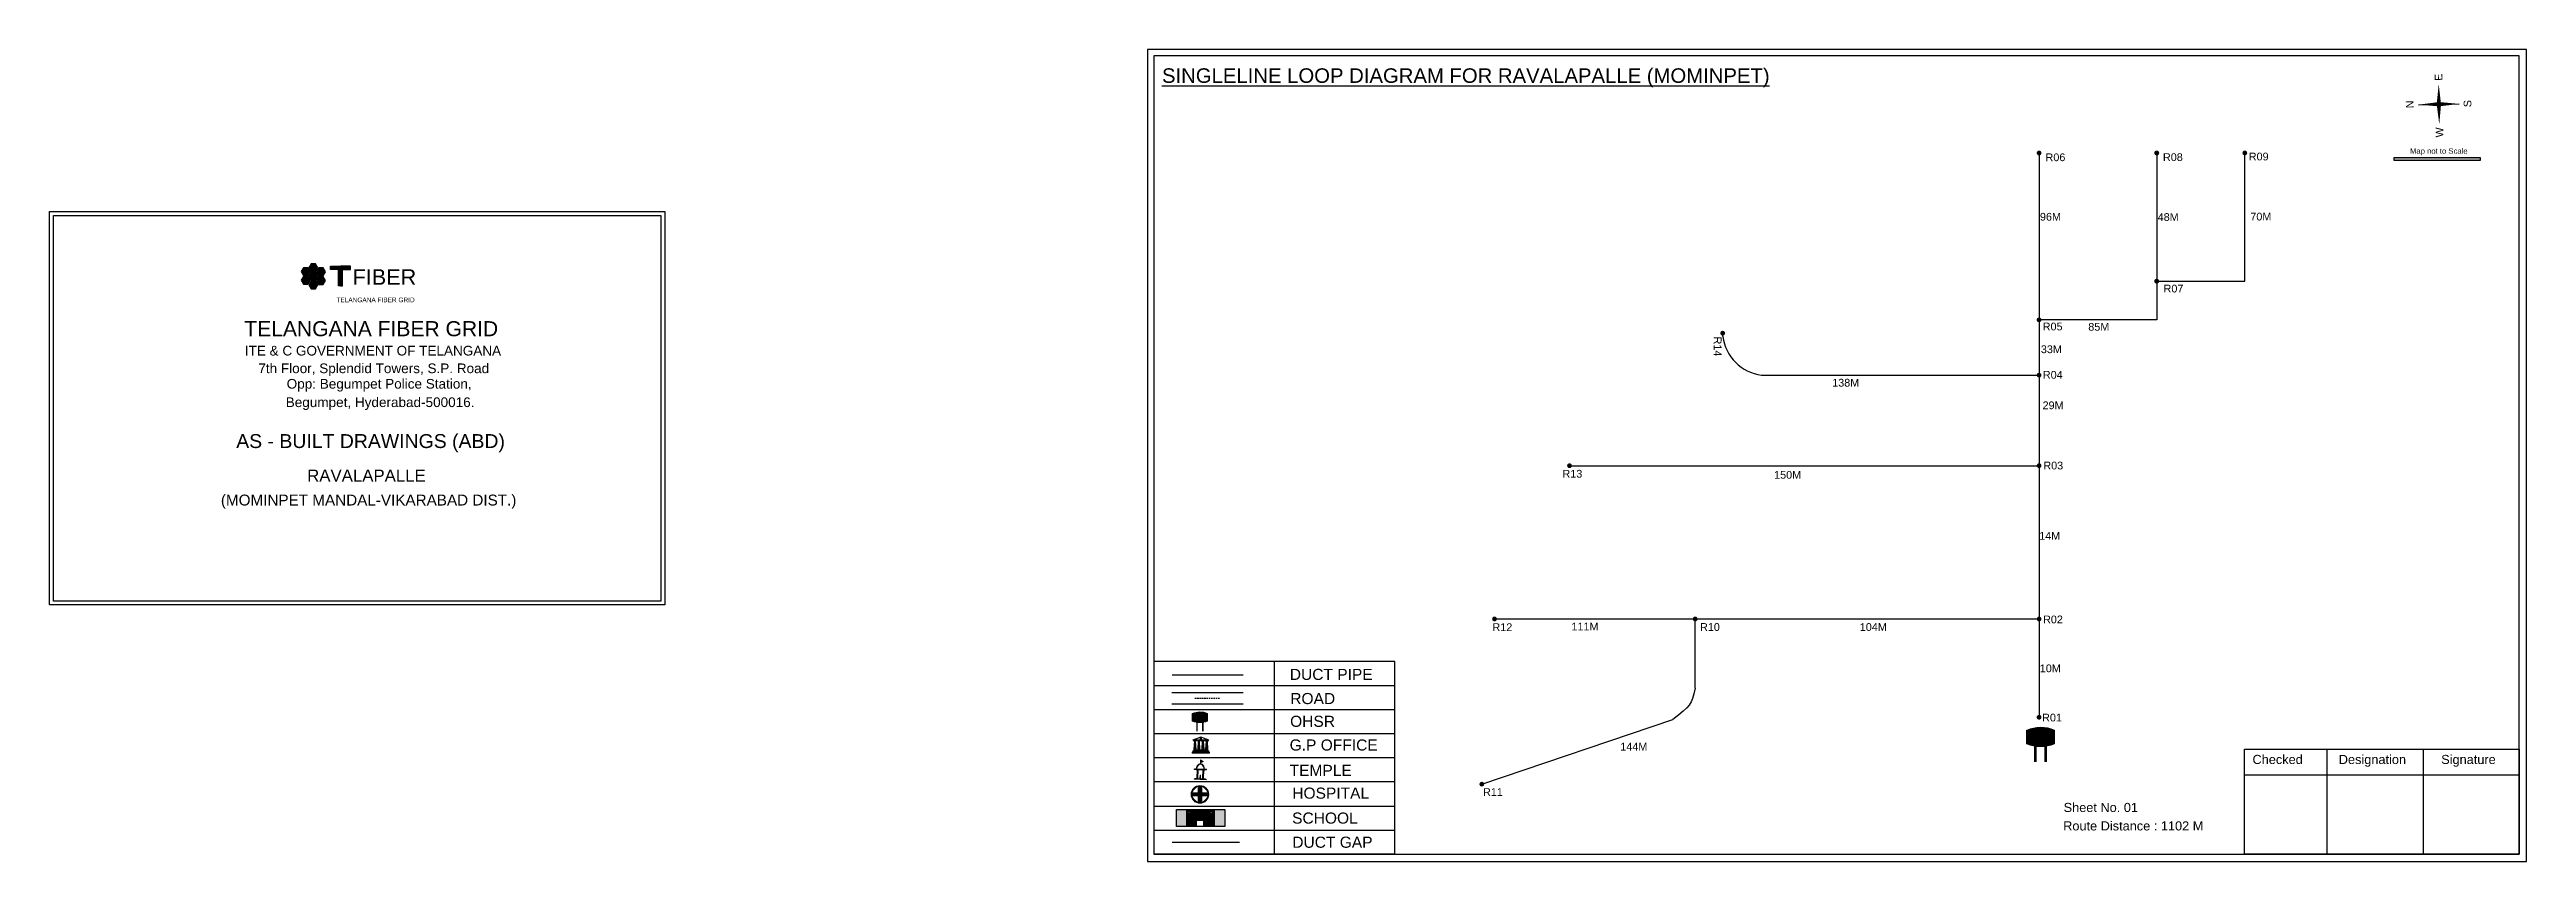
# Model space of a CAD drawing. Header units: inches. Extents: x 650 to 5493, y 229 to 773.
# Drawn here: x 650 to 2249, y 249 to 773 of the extents above; entities that cross this region are included whole.
import ezdxf
from ezdxf.enums import TextEntityAlignment as Align

# ---------------------------------------------------------------- set-up
doc = ezdxf.new("R2010")
doc.units = ezdxf.units.IN
doc.header["$MEASUREMENT"] = 0
doc.linetypes.add('DASHEDX2', pattern=[1.5, 1, -0.5])
for name, color, linetype in [('Asbuilt_title', 7, 'Continuous'), ('LANDMARK', 7, 'Continuous'), ('OHT', 7, 'Continuous'), ('pipe', 5, 'Continuous'), ('ROW', 5, 'Continuous')]:
    doc.layers.add(name, color=color, linetype=linetype)
doc.styles.add('200', font='swisse.ttf')
doc.styles.get("Standard").update_dxf_attribs({"font": 'arial.ttf'})

# ---------------------------------------------------------------- blocks, each defined once
blk = doc.blocks.new('OHT')
at = {"linetype": 'Continuous', "lineweight": 0, "true_color": 0x0ffffc}
blk.add_hatch(color=4, dxfattribs=at).paths.add_polyline_path([(0.012, 1), (0, 1, 0.101323), (-0.4, 0.916), (-0.4, 0.525, 0.194075), (0.399, 0.521), (0.399, 0.921, 0.097877)])
at = {"color": 4, "linetype": 'Continuous', "lineweight": 0, "true_color": 0x0ffffc, "flags": 128}
for points in [[(-0.4, 0.525), (-0.4, 0.916)], [(0.399, 0.521), (0.399, 0.921)]]:
    blk.add_lwpolyline(points, dxfattribs=at)
at = {"color": 4, "linetype": 'Continuous', "lineweight": 0, "true_color": 0x0ffffc, "const_width": 0.075, "flags": 128}
for points in [[(-0.15, 0), (-0.15, 0.475)], [(0.15, 0), (0.15, 0.473)]]:
    blk.add_lwpolyline(points, dxfattribs=at)
at = {"color": 4, "linetype": 'Continuous', "lineweight": 0, "true_color": 0x0ffffc}
for centre, radius, start, end in [((0.006, -0.019), 1.019, 67.31091, 113.47108), ((0.004, 1.513), 1.068, 247.76824, 291.70073)]:
    blk.add_arc(centre, radius, start, end, dxfattribs=at)
blk = doc.blocks.new('Government_Office')
at = {"linetype": 'Continuous', "lineweight": 0, "true_color": 0xff0000}
for points in [[(-0.5, 0.05), (0.5, 0.05), (0.5, 0), (-0.5, 0)], [(-0.45, 0.08), (-0.45, 0.12), (0.45, 0.12), (0.45, 0.08)], [(-0.4, 0.14), (-0.4, 0.18), (0.4, 0.18), (0.4, 0.14)]]:
    blk.add_hatch(color=1, dxfattribs=at).paths.add_polyline_path(points)
h = blk.add_hatch(color=1, dxfattribs=at)
h.paths.add_polyline_path([(0.44, 0.72), (0.45, 0.75), (0, 0.93), (-0.45, 0.75), (-0.44, 0.72)])
h.paths.add_polyline_path([(0.36, 0.75), (-0.36, 0.75), (0, 0.9)], flags=16)
h.paths.add_polyline_path([(0, 0.78, -1), (0, 0.87, -1)], flags=0)
h = blk.add_hatch(color=1, dxfattribs=at)
edge = h.paths.add_edge_path()
edge.add_line((-0.27, 0.2), (-0.3, 0.68))
edge.add_line((-0.3, 0.68), (-0.29, 0.68))
edge.add_arc((-0.28, 0.69), 0.0176, 225.304, 441.5659)
edge.add_line((-0.28, 0.7), (-0.39, 0.7))
edge.add_arc((-0.39, 0.69), 0.0176, 98.4341, 314.696)
edge.add_line((-0.38, 0.68), (-0.37, 0.68))
edge.add_line((-0.37, 0.68), (-0.4, 0.2))
edge.add_line((-0.4, 0.2), (-0.27, 0.2))
h = blk.add_hatch(color=1, dxfattribs=at)
edge = h.paths.add_edge_path()
edge.add_line((-0.05, 0.2), (-0.07, 0.68))
edge.add_line((-0.07, 0.68), (-0.07, 0.68))
edge.add_arc((-0.05, 0.69), 0.0176, 225.304, 441.5659)
edge.add_line((-0.05, 0.7), (-0.17, 0.7))
edge.add_arc((-0.17, 0.69), 0.0176, 98.4341, 314.696)
edge.add_line((-0.16, 0.68), (-0.15, 0.68))
edge.add_line((-0.15, 0.68), (-0.18, 0.2))
edge.add_line((-0.18, 0.2), (-0.05, 0.2))
h = blk.add_hatch(color=1, dxfattribs=at)
edge = h.paths.add_edge_path()
edge.add_arc((0, 0.83), 0.0467, 90, 270)
edge.add_arc((0, 0.83), 0.0467, 270, 450)
h = blk.add_hatch(color=1, dxfattribs=at)
edge = h.paths.add_edge_path()
edge.add_line((0.18, 0.2), (0.15, 0.68))
edge.add_line((0.15, 0.68), (0.16, 0.68))
edge.add_arc((0.17, 0.69), 0.0176, 225.304, 441.5659)
edge.add_line((0.17, 0.7), (0.05, 0.7))
edge.add_arc((0.05, 0.69), 0.0176, 98.4341, 314.696)
edge.add_line((0.07, 0.68), (0.07, 0.68))
edge.add_line((0.07, 0.68), (0.05, 0.2))
edge.add_line((0.05, 0.2), (0.18, 0.2))
h = blk.add_hatch(color=1, dxfattribs=at)
edge = h.paths.add_edge_path()
edge.add_line((0.4, 0.2), (0.37, 0.68))
edge.add_line((0.37, 0.68), (0.38, 0.68))
edge.add_arc((0.39, 0.69), 0.0176, 225.304, 441.5659)
edge.add_line((0.4, 0.7), (0.28, 0.7))
edge.add_arc((0.28, 0.69), 0.0176, 98.4341, 314.696)
edge.add_line((0.29, 0.68), (0.3, 0.68))
edge.add_line((0.3, 0.68), (0.27, 0.2))
edge.add_line((0.27, 0.2), (0.4, 0.2))
at = {"color": 1, "linetype": 'Continuous', "lineweight": 0, "true_color": 0xff0000, "flags": 128}
for points in [[(-0.5, 0.05), (0.5, 0.05), (0.5, 0), (-0.5, 0)], [(-0.45, 0.75), (-0.44, 0.72), (0.44, 0.72), (0.45, 0.75), (0, 0.93)], [(-0.45, 0.08), (-0.45, 0.12), (0.45, 0.12), (0.45, 0.08)], [(-0.4, 0.14), (-0.4, 0.18), (0.4, 0.18), (0.4, 0.14)], [(-0.36, 0.75), (0.36, 0.75), (0, 0.9)]]:
    blk.add_lwpolyline(points, close=True, dxfattribs=at)
for points in [[(-0.27, 0.2), (-0.3, 0.68), (-0.29, 0.68, 1.379694), (-0.28, 0.7), (-0.39, 0.7, 1.379694), (-0.38, 0.68), (-0.37, 0.68), (-0.4, 0.2)], [(-0.05, 0.2), (-0.07, 0.68), (-0.07, 0.68, 1.379694), (-0.05, 0.7), (-0.17, 0.7, 1.379694), (-0.16, 0.68), (-0.15, 0.68), (-0.18, 0.2)], [(0, 0.87, 1), (0, 0.78, 1)], [(0.18, 0.2), (0.15, 0.68), (0.16, 0.68, 1.379694), (0.17, 0.7), (0.05, 0.7, 1.379694), (0.07, 0.68), (0.07, 0.68), (0.05, 0.2)], [(0.4, 0.2), (0.37, 0.68), (0.38, 0.68, 1.379694), (0.4, 0.7), (0.28, 0.7, 1.379694), (0.29, 0.68), (0.3, 0.68), (0.27, 0.2)]]:
    blk.add_lwpolyline(points, format="xyb", close=True, dxfattribs=at)
blk = doc.blocks.new('Temple')
at = {"linetype": 'Continuous', "lineweight": 0, "true_color": 0xff0000}
h = blk.add_hatch(color=1, dxfattribs=at)
edge = h.paths.add_edge_path()
edge.add_line((0.17, 0.49), (0.22, 0.49))
edge.add_line((0.22, 0.49), (0.22, 0.5))
edge.add_line((0.22, 0.5), (0.31, 0.5))
edge.add_line((0.31, 0.5), (0.31, 0.53))
edge.add_line((0.31, 0.53), (0.26, 0.53))
edge.add_line((0.26, 0.53), (0.26, 0.54))
edge.add_line((0.26, 0.54), (0.2, 0.54))
edge.add_spline(control_points=[(0.2, 0.54), (0.2, 0.59), (0.19, 0.64), (0.14, 0.74), (0.09, 0.79), (0.03, 0.8), (0.02, 0.81), (0.01, 0.81)], knot_values=[4.712389, 4.712389, 4.712389, 4.712389, 5.278166, 5.278166, 6.117402, 6.117402, 6.223801, 6.223801, 6.223801, 6.223801], degree=3, periodic=0)
edge.add_line((0.01, 0.81), (0.01, 0.79))
edge.add_line((0.01, 0.79), (-0.01, 0.79))
edge.add_line((-0.01, 0.79), (-0.01, 0.81))
edge.add_spline(control_points=[(-0.01, 0.81), (-0.05, 0.8), (-0.1, 0.78), (-0.17, 0.7), (-0.2, 0.63), (-0.2, 0.55), (-0.2, 0.55), (-0.2, 0.54)], knot_values=[6.343965, 6.343965, 6.343965, 6.343965, 6.956638, 6.956638, 7.795874, 7.795874, 7.853982, 7.853982, 7.853982, 7.853982], degree=3, periodic=0)
edge.add_line((-0.2, 0.54), (-0.26, 0.54))
edge.add_line((-0.26, 0.54), (-0.26, 0.53))
edge.add_line((-0.26, 0.53), (-0.31, 0.53))
edge.add_line((-0.31, 0.53), (-0.31, 0.5))
edge.add_line((-0.31, 0.5), (-0.22, 0.5))
edge.add_line((-0.22, 0.5), (-0.22, 0.49))
edge.add_line((-0.22, 0.49), (-0.17, 0.49))
edge.add_line((-0.17, 0.49), (-0.17, 0.07))
edge.add_arc((-0.2, 0.07), 0.03, -90, 0, ccw=False)
edge.add_line((-0.2, 0.04), (-0.26, 0.04))
edge.add_line((-0.26, 0.04), (-0.26, 0.03))
edge.add_line((-0.26, 0.03), (-0.31, 0.03))
edge.add_line((-0.31, 0.03), (-0.31, 0))
edge.add_line((-0.31, 0), (0.31, 0))
edge.add_line((0.31, 0), (0.31, 0.03))
edge.add_line((0.31, 0.03), (0.26, 0.03))
edge.add_line((0.26, 0.03), (0.26, 0.04))
edge.add_line((0.26, 0.04), (0.2, 0.04))
edge.add_arc((0.2, 0.07), 0.03, 180, 270, ccw=False)
edge.add_line((0.17, 0.07), (0.17, 0.49))
h.paths.add_polyline_path([(0.12, 0.07, -0.414214), (0.1, 0.04), (0.05, 0.04), (0.05, 0.03), (-0.05, 0.03), (-0.05, 0.04), (-0.1, 0.04, -0.414214), (-0.12, 0.07), (-0.12, 0.5), (0.12, 0.5)], flags=16)
edge = h.paths.add_edge_path(flags=16)
edge.add_ellipse((0, 0.54), major_axis=(0, 0.242), ratio=0.722808, start_angle=270, end_angle=450, ccw=False)
edge.add_line((0.17, 0.54), (-0.17, 0.54))
h.paths.add_polyline_path([(0.01, 0.23), (0.01, 0.07), (-0.01, 0.07), (-0.01, 0.23)], flags=0)
at = {"linetype": 'Continuous', "lineweight": 0, "true_color": 0xe66000}
blk.add_hatch(color=32, dxfattribs=at).paths.add_polyline_path([(-0.01, 1), (0.15, 0.93), (0, 0.85)])
at = {"linetype": 'Continuous', "lineweight": 0, "true_color": 0xff0000}
h = blk.add_hatch(color=1, dxfattribs=at)
edge = h.paths.add_edge_path()
edge.add_line((0.01, 0.86), (0, 0.85))
edge.add_line((0, 0.85), (0, 0.93))
edge.add_line((0, 0.93), (-0.01, 0.93))
edge.add_line((-0.01, 0.93), (-0.01, 0.81))
edge.add_spline(control_points=[(-0.01, 0.81), (0, 0.81), (0, 0.81), (0.01, 0.81)], knot_values=[6.223801, 6.223801, 6.223801, 6.223801, 6.343965, 6.343965, 6.343965, 6.343965], degree=3, periodic=0)
edge.add_line((0.01, 0.81), (0.01, 0.86))
h = blk.add_hatch(color=1, dxfattribs=at)
edge = h.paths.add_edge_path()
edge.add_line((0.01, 0.79), (0.01, 0.81))
edge.add_spline(control_points=[(0.01, 0.81), (0, 0.81), (0, 0.81), (-0.01, 0.81)], knot_values=[6.223801, 6.223801, 6.223801, 6.223801, 6.343965, 6.343965, 6.343965, 6.343965], degree=3, periodic=0)
edge.add_line((-0.01, 0.81), (-0.01, 0.79))
edge.add_line((-0.01, 0.79), (0.01, 0.79))
at = {"color": 1, "linetype": 'Continuous', "lineweight": 0, "true_color": 0xff0000, "flags": 128}
blk.add_lwpolyline([(0.2, 0.54), (0.26, 0.54), (0.26, 0.53), (0.31, 0.53), (0.31, 0.5), (0.22, 0.5), (0.22, 0.49), (0.17, 0.49), (0.17, 0.07, 0.414214), (0.2, 0.04), (0.26, 0.04), (0.26, 0.03), (0.31, 0.03), (0.31, 0), (-0.31, 0), (-0.31, 0.03), (-0.26, 0.03), (-0.26, 0.04), (-0.2, 0.04, 0.414214), (-0.17, 0.07), (-0.17, 0.49), (-0.22, 0.49), (-0.22, 0.5), (-0.31, 0.5), (-0.31, 0.53), (-0.26, 0.53), (-0.26, 0.54), (-0.2, 0.54)], format="xyb", dxfattribs=at)
blk.add_lwpolyline([(-0.17, 0.54), (0.17, 0.54)], dxfattribs=at)
blk.add_lwpolyline([(0.12, 0.5), (0.12, 0.07, -0.414214), (0.1, 0.04), (0.05, 0.04), (0.05, 0.03), (-0.05, 0.03), (-0.05, 0.04), (-0.1, 0.04, -0.414214), (-0.12, 0.07), (-0.12, 0.5)], format="xyb", close=True, dxfattribs=at)
at = {"color": 32, "linetype": 'Continuous', "lineweight": 0, "true_color": 0xe66000, "flags": 128}
blk.add_lwpolyline([(-0.01, 1), (0.15, 0.93), (0, 0.85), (-0.01, 1)], dxfattribs=at)
at = {"color": 1, "linetype": 'Continuous', "lineweight": 0, "true_color": 0xff0000, "flags": 128}
for points in [[(0.01, 0.93), (-0.01, 0.93), (-0.01, 0.79), (0.01, 0.79)], [(0.01, 0.23), (-0.01, 0.23), (-0.01, 0.07), (0.01, 0.07)]]:
    blk.add_lwpolyline(points, close=True, dxfattribs=at)
at = {"color": 1, "linetype": 'Continuous', "lineweight": 0, "true_color": 0xff0000}
blk.add_ellipse((0, 0.54), major_axis=(0, 0.242), ratio=0.722808, start_param=4.712389, end_param=7.853982, dxfattribs=at)
blk.add_open_spline([(0.2, 0.54), (0.2, 0.59), (0.19, 0.64), (0.14, 0.74), (0.09, 0.79), (-0.02, 0.82), (-0.08, 0.79), (-0.17, 0.7), (-0.2, 0.63), (-0.2, 0.55), (-0.2, 0.55), (-0.2, 0.54)], degree=3, knots=[4.712389, 4.712389, 4.712389, 4.712389, 5.278166, 5.278166, 6.117402, 6.117402, 6.956638, 6.956638, 7.795874, 7.795874, 7.853982, 7.853982, 7.853982, 7.853982], dxfattribs=at)
blk = doc.blocks.new('*U8')
at = {"color": 0, "linetype": 'DASHEDX2', "transparency": 16777216}
blk.add_line((-8.2, 0), (8, 0), dxfattribs=at)
blk = doc.blocks.new('Hospital')
at = {"linetype": 'Continuous', "lineweight": 0, "true_color": 0x000000}
h = blk.add_hatch(color=18, dxfattribs=at)
h.paths.add_polyline_path([(-0.5, 0, 1), (0.5, 0, 1)])
h.paths.add_polyline_path([(0.45, 0, -1), (-0.45, 0, -1)], flags=16)
at = {"linetype": 'Continuous', "true_color": 0xff0000}
blk.add_hatch(color=1, dxfattribs=at).paths.add_polyline_path([(-0.39, 0.08), (-0.08, 0.08), (-0.08, 0.39), (0.08, 0.39), (0.08, 0.08), (0.39, 0.08), (0.39, -0.08), (0.08, -0.08), (0.08, -0.39), (-0.08, -0.39), (-0.08, -0.08), (-0.39, -0.08)])
at = {"color": 1, "linetype": 'Continuous', "true_color": 0xff0000, "flags": 128}
blk.add_lwpolyline([(-0.39, 0.08), (-0.08, 0.08), (-0.08, 0.39), (0.08, 0.39), (0.08, 0.08), (0.39, 0.08), (0.39, -0.08), (0.08, -0.08), (0.08, -0.39), (-0.08, -0.39), (-0.08, -0.08), (-0.39, -0.08)], close=True, dxfattribs=at)
at = {"color": 18, "linetype": 'Continuous', "lineweight": 0, "true_color": 0x000000}
for radius in [0.5, 0.446]:
    blk.add_circle((0, 0), radius, dxfattribs=at)

msp = doc.modelspace()

# ---------------------------------------------------------------- hatches: boundary and pattern name
at = {"ltscale": 0.5}
h = msp.add_hatch(color=5, dxfattribs=at)
h.dxf.hatch_style = 1
h.paths.add_polyline_path([(1935.5, 706.2, 1), (1932.4, 706.2, 1)])
h = msp.add_hatch(color=5, dxfattribs=at)
h.dxf.hatch_style = 1
h.paths.add_polyline_path([(2011.5, 706.2, 1), (2008.3, 706.2, 1)])
h = msp.add_hatch(color=5, dxfattribs=at)
h.dxf.hatch_style = 1
h.paths.add_polyline_path([(2068.3, 706.2, 1), (2065.2, 706.2, 1)])
at = {"true_color": 0x0093dd}
h = msp.add_hatch(color=142, dxfattribs=at)
h.dxf.hatch_style = 1
h.paths.add_polyline_path([(2163.2, 703.2), (2163.2, 701.3), (2218.7, 701.4), (2218.7, 703.3)])
h = msp.add_hatch(color=256)
h.set_gradient(color1=(102, 0, 204), color2=(102, 0, 204), tint=1)
h.paths.add_polyline_path([(821.4, 624.1), (822.9, 626.6), (821.4, 629.1), (818.6, 629.1), (817.1, 626.6), (818.6, 624.1)])
h.paths.add_polyline_path([(821.4, 629.6), (822.9, 632.1), (821.4, 634.6), (818.6, 634.6), (817.1, 632.1), (818.6, 629.6)])
h.paths.add_polyline_path([(812.2, 629.6), (813.7, 627.1), (816.5, 627.1), (818, 629.6), (816.6, 632.1), (813.7, 632.1)])
h.paths.add_polyline_path([(813.7, 621.5), (816.5, 621.5), (818, 624), (816.6, 626.4), (813.7, 626.5), (812.2, 624)])
h.paths.add_polyline_path([(817.2, 621), (818.6, 618.5), (821.5, 618.5), (822.9, 621), (821.5, 623.5), (818.6, 623.5)])
h.paths.add_polyline_path([(823.4, 621.3), (826.3, 621.3), (827.8, 623.8), (826.3, 626.2), (823.5, 626.3), (822, 623.8)])
h.paths.add_polyline_path([(826.3, 631.9), (823.5, 631.9), (822, 629.4), (823.4, 626.9), (826.3, 626.9), (827.8, 629.4)])
h = msp.add_hatch(color=256)
h.set_gradient(color1=(102, 0, 204), color2=(102, 0, 204), tint=1)
h.paths.add_polyline_path([(838.8, 630.9), (844.1, 630.9), (844.1, 633), (837.5, 633), (831, 633), (831, 630.9), (836.2, 630.9), (836.2, 620.4), (837.5, 620.4), (838.8, 620.4)])
at = {"ltscale": 0.5}
h = msp.add_hatch(color=5, dxfattribs=at)
h.dxf.hatch_style = 1
h.paths.add_polyline_path([(2011.5, 623.4, 1), (2008.3, 623.4, 1)])
h = msp.add_hatch(color=5, dxfattribs=at)
h.dxf.hatch_style = 1
h.paths.add_polyline_path([(1935.5, 598.4, 1), (1932.4, 598.4, 1)])
h = msp.add_hatch(color=5, dxfattribs=at)
h.dxf.hatch_style = 1
h.paths.add_polyline_path([(1731.3, 589.8, 1), (1728.2, 589.8, 1)])
h = msp.add_hatch(color=5, dxfattribs=at)
h.dxf.hatch_style = 1
h.paths.add_polyline_path([(1935.5, 562.7, 1), (1932.4, 562.7, 1)])
h = msp.add_hatch(color=5, dxfattribs=at)
h.dxf.hatch_style = 1
h.paths.add_polyline_path([(1632.4, 504.2, 1), (1629.3, 504.2, 1)])
h = msp.add_hatch(color=5, dxfattribs=at)
h.dxf.hatch_style = 1
h.paths.add_polyline_path([(1935.5, 504.2, 1), (1932.4, 504.2, 1)])
h = msp.add_hatch(color=5, dxfattribs=at)
h.dxf.hatch_style = 1
h.paths.add_polyline_path([(1584, 405.2, 1), (1580.9, 405.2, 1)])
h = msp.add_hatch(color=5, dxfattribs=at)
h.dxf.hatch_style = 1
h.paths.add_polyline_path([(1713.5, 405.2, 1), (1710.4, 405.2, 1)])
h = msp.add_hatch(color=5, dxfattribs=at)
h.dxf.hatch_style = 1
h.paths.add_polyline_path([(1935.5, 405.2, 1), (1932.4, 405.2, 1)])
h = msp.add_hatch(color=5, dxfattribs=at)
h.dxf.hatch_style = 1
h.paths.add_polyline_path([(1935.5, 341.7, 1), (1932.4, 341.7, 1)])
h = msp.add_hatch(color=5, dxfattribs=at)
h.dxf.hatch_style = 1
h.paths.add_polyline_path([(1575.8, 298.5, 1), (1572.7, 298.5, 1)])
at = {"true_color": 0xc8c92d}
h = msp.add_hatch(color=52, dxfattribs=at)
h.dxf.hatch_style = 1
h.paths.add_polyline_path([(1383.4, 282.2), (1377.2, 282.2), (1377.2, 271.1), (1383.4, 271.1)])
h.paths.add_polyline_path([(1408.2, 282.2), (1402.1, 282.2), (1402.1, 271.1), (1408.2, 271.1)])
at = {"true_color": 0x293189}
h = msp.add_hatch(color=177, dxfattribs=at)
h.dxf.hatch_style = 1
h.paths.add_polyline_path([(1402.1, 282.2), (1383.4, 282.2), (1383.4, 271.1), (1390.4, 271.1), (1390.4, 274.8), (1394.2, 274.8), (1394.2, 271.1), (1402.1, 271.1)])
h.paths.add_polyline_path([(1386, 279.7), (1384.7, 279.7), (1384.7, 281), (1386, 281)], flags=16)
h.paths.add_polyline_path([(1398.9, 279.7), (1398.9, 281), (1400.3, 281), (1400.3, 279.7)], flags=16)

# ---------------------------------------------------------------- linework, layer by layer
for p, q in [((2178.9, 737.4), (2205.2, 737.9)), ((831, 630.9), (831, 633)), ((831, 633), (837.5, 633)), ((836.2, 630.9), (831, 630.9)), ((836.2, 620.4), (836.2, 630.9)), ((844.1, 633), (837.5, 633)), ((838.8, 620.4), (838.8, 630.9)), ((838.8, 630.9), (844.1, 630.9)), ((844.1, 630.9), (844.1, 633)), ((837.5, 620.4), (836.2, 620.4)), ((838.8, 620.4), (837.5, 620.4)), ((837.5, 620.4), (838.8, 620.4)), ((1362.5, 377.7), (1362.5, 253.2)), ((1440.3, 377.7), (1440.3, 253.2)), ((1518.1, 362.1), (1362.5, 362.1)), ((1374.2, 357.8), (1420.1, 357.8)), ((1518.1, 346.5), (1362.5, 346.5)), ((1374.2, 350.3), (1420.3, 350.3)), ((1518.1, 331), (1362.5, 331)), ((1518.1, 315.4), (1362.5, 315.4)), ((1518.1, 299.9), (1362.5, 299.9)), ((1362.5, 284.3), (1518.1, 284.3)), ((1362.5, 268.8), (1518.1, 268.8)), ((1518.1, 253.2), (1362.5, 253.2))]:
    msp.add_line(p, q)
at = {"color": 1}
msp.add_line((2178.9, 737.4), (2192.1, 737.6), dxfattribs=at)
at = {"color": 242, "true_color": 0xcd2027}
for p, q in [((2119.6, 321.1), (2119.6, 253.2)), ((2181.8, 321.1), (2181.8, 253.2)), ((2066.6, 304.6), (2243.8, 304.6))]:
    msp.add_line(p, q, dxfattribs=at)
for points in [[(1358.4, 773), (1358.4, 248.5), (2248.5, 248.5), (2248.5, 773)], [(1362.5, 769), (1362.5, 253.2), (2243.8, 253.2), (2243.8, 769)], [(813.7, 627.1), (816.5, 627.1), (818, 629.6), (816.6, 632.1), (813.7, 632.1), (812.2, 629.6)], [(813.7, 621.5), (816.5, 621.5), (818, 624), (816.6, 626.4), (813.7, 626.5), (812.2, 624)], [(818.6, 629.6), (821.4, 629.6), (822.9, 632.1), (821.4, 634.6), (818.6, 634.6), (817.1, 632.1)], [(818.6, 624.1), (821.4, 624.1), (822.9, 626.6), (821.4, 629.1), (818.6, 629.1), (817.1, 626.6)], [(823.4, 626.9), (826.3, 626.9), (827.8, 629.4), (826.3, 631.9), (823.5, 631.9), (822, 629.4)], [(823.4, 621.3), (826.3, 621.3), (827.8, 623.8), (826.3, 626.2), (823.5, 626.3), (822, 623.8)], [(818.6, 618.5), (821.5, 618.5), (822.9, 621), (821.5, 623.5), (818.6, 623.5), (817.2, 621)], [(1408.3, 282.2), (1408.3, 271.1), (1377.2, 271.1), (1377.2, 282.2)], [(1386, 281), (1386, 279.7), (1384.7, 279.7), (1384.7, 281)], [(1398.9, 279.7), (1398.9, 281), (1400.3, 281), (1400.3, 279.7)]]:
    msp.add_lwpolyline(points, close=True)
at = {"color": 142, "true_color": 0x0093dd}
msp.add_lwpolyline([(2218.7, 701.4), (2163.2, 701.3), (2163.2, 703.2), (2218.7, 703.3), (2218.7, 701.4)], dxfattribs=at)
for points in [[(1518.1, 253.2), (1518.1, 377.7), (1362.5, 377.7)], [(1389, 271.1), (1389, 275.2), (1395.6, 275.2), (1395.6, 271.1)]]:
    msp.add_lwpolyline(points)
at = {"color": 5}
msp.add_lwpolyline([(1711.9, 360.5), (1711, 356.8), (1710.2, 353.9), (1709.3, 351.6), (1708.1, 349.6), (1706.5, 347.7), (1704.3, 345.7), (1701.4, 343.3), (1697.5, 340.3)], dxfattribs=at)
at = {"color": 242, "true_color": 0xcd2027}
msp.add_lwpolyline([(2243.8, 253.2), (2066.6, 253.2), (2066.6, 321.1), (2243.8, 321.1)], close=True, dxfattribs=at)
at = {"color": 1}
msp.add_solid([(2192.1, 736.3), (2192.1, 739.1), (2178.9, 737.4)], dxfattribs=at)
for points in [[(2193.4, 737.7), (2190.6, 737.6), (2191.9, 750.8)], [(2193.4, 737.7), (2190.6, 737.6), (2192.3, 724.5)], [(2192.1, 736.3), (2192.1, 739.1), (2205.2, 737.9)]]:
    msp.add_solid(points)
at = {"layer": 'Asbuilt_title'}
for points in [[(649.7, 414.3), (649.7, 668.3), (1046.8, 668.3), (1046.8, 414.3)], [(652.2, 416.7), (652.2, 665.8), (1044.3, 665.8), (1044.3, 416.7)]]:
    msp.add_lwpolyline(points, close=True, dxfattribs=at)
at = {"layer": 'OHT', "color": 5}
msp.add_line((1374.3, 369.2), (1420.2, 369.2), dxfattribs=at)
at = {"layer": 'OHT', "color": 1}
msp.add_line((1374.3, 261), (1417.9, 261), dxfattribs=at)
at = {"layer": 'pipe'}
for p, q in [((1933.9, 706.5), (1933.9, 612.4)), ((2009.9, 706), (2009.9, 637.4)), ((2066.7, 623.4), (2066.7, 706)), ((2009.9, 637.4), (2009.9, 598.4)), ((1933.9, 612.4), (1933.9, 341.7)), ((2009.9, 623.4), (2066.7, 623.4)), ((2009.9, 598.4), (1933.9, 598.4)), ((1729.7, 590), (1729.7, 587.7)), ((1754.7, 562.7), (1933.9, 562.7)), ((1630.8, 504.2), (1933.9, 504.2)), ((1581.8, 405.2), (1697.9, 405.2)), ((1697.9, 405.2), (1933.9, 405.2)), ((1711.9, 360.5), (1711.9, 405.2)), ((1574.2, 298.5), (1697.5, 340.3))]:
    msp.add_line(p, q, dxfattribs=at)
msp.add_arc((1759, 591.9), 29.6, 188.3283, 261.6717, dxfattribs=at)

# ---------------------------------------------------------------- block references
at = {"linetype": 'DASHEDX2'}
msp.add_blockref('*U8', (1397.2, 354), dxfattribs=at)
at = {"layer": 'LANDMARK'}
for name, p, xscale, yscale, zscale in [('Government_Office', (1392.9, 318.6), 11.32114773247135, 11.32114773247135, 11.32114773247135), ('Hospital', (1392.3, 291.9), 11.41772014427468, 11.41772014427468, 11.41772014427468)]:
    msp.add_blockref(name, p, dxfattribs=dict(at, xscale=xscale, yscale=yscale, zscale=zscale))
at = {"layer": 'LANDMARK', "xscale": 12.62452535729322, "yscale": 12.62452535729322, "zscale": 12.62452535729322, "rotation": 358.3713438591284}
msp.add_blockref('Temple', (1392.4, 301.5), dxfattribs=at)
at = {"layer": 'OHT'}
for p, xscale, yscale, zscale in [((1392.3, 332.7), 12.45189723782068, 12.45189723782068, 12.45189723782068), ((1934.9, 312.8), 22.41341502807723, 22.41341502807723, 22.41341502807723)]:
    msp.add_blockref('OHT', p, dxfattribs=dict(at, xscale=xscale, yscale=yscale, zscale=zscale))

# ---------------------------------------------------------------- texts
at = {"color": 242, "true_color": 0xcd2027}
msp.add_text('%%USINGLELINE LOOP DIAGRAM FOR RAVALAPALLE (MOMINPET)', height=9.375, dxfattribs=at).set_placement((1367.8, 751.5))
for s, height, rotation, p in [('E', 4.95, 91.0063, (2194.3, 752.9)), ('N', 4.95, 91.0063, (2175.7, 735.1)), ('S', 4.95, 91.0063, (2213, 735.8)), ('W', 4.95, 91.0063, (2194.9, 716.3)), ('R14', 5, 270, (1724, 587.6))]:
    msp.add_text(s, height=height, rotation=rotation).set_placement(p)
for s, height, p in [('R06', 5, (1938.1, 700.9)), ('R08', 5, (2013.9, 701)), ('R09', 5, (2069.3, 701.4)), ('Map not to Scale', 3.542, (2173.4, 705.7)), ('96M', 5, (1934.5, 662.5)), ('48M', 5, (2010.5, 662.3)), ('70M', 5, (2070.3, 662.6)), ('R07', 5, (2014.3, 616.1)), ('R05', 5, (1936.3, 591.6)), ('85M', 5, (1965.7, 591.4)), ('33M', 5, (1935.1, 576.9)), ('138M', 5, (1800.4, 555.3)), ('R04', 5, (1936.4, 560.4)), ('29M', 5, (1936.2, 540.7)), ('R13', 5, (1626.3, 496.5)), ('150M', 5, (1762.9, 495.8)), ('R03', 5, (1936.7, 501.8)), ('14M', 5, (1934, 456.4)), ('R12', 5, (1581.1, 397.4)), ('111M', 5, (1632.1, 397.8)), ('R10', 5, (1715.1, 397.5)), ('104M', 5, (1818.2, 397.5)), ('R02', 5, (1936.5, 402.4)), ('DUCT PIPE', 7.18, (1450.3, 365.8)), ('10M', 5, (1934.4, 370.8)), ('ROAD ', 7.18, (1450.6, 350.2)), ('OHSR', 7.18, (1450.5, 335.5)), ('R01', 5, (1935.9, 339)), ('G.P OFFICE', 7.18, (1450.2, 320.2)), ('144M', 5, (1663.6, 320.2)), ('TEMPLE', 7.18, (1450.2, 303.8)), ('Checked', 5.89, (2071.7, 311.5)), ('Designation', 5.886, (2127.4, 311.5)), ('Signature', 5.89, (2193.5, 311.5)), ('HOSPITAL', 7.18, (1451.9, 289.1)), ('R11', 5, (1575, 290.9)), ('SCHOOL', 7.18, (1451.8, 273)), ('Route Distance : 1102 M', 5.886, (1949.5, 268.6)), ('Sheet No. 01', 5.886, (1949.8, 280.5)), ('DUCT GAP', 7.18, (1451.9, 257.4))]:
    msp.add_text(s, height=height).set_placement(p)
at = {"color": 18, "true_color": 0x000000}
msp.add_text('FIBER', height=10, dxfattribs=at).set_placement((845.3, 621.1))
at = {"color": 252, "true_color": 0x939598}
msp.add_text('TELANGANA FIBER GRID', height=3, dxfattribs=at).set_placement((834.9, 609.8))
at = {"layer": 'ROW', "color": 5, "style": '200'}
for s, height, p in [(' TELANGANA FIBER GRID', 9.728, (855.5, 592.7)), ('ITE & C GOVERNMENT OF TELANGANA', 6.25, (858.5, 578.5)), ('7th Floor, Splendid Towers, S.P. Road', 6.25, (859, 567.1)), ('Opp: Begumpet Police Station,', 6.25, (862.5, 557.1)), ('Begumpet, Hyderabad-500016.', 6.25, (863.1, 545.2))]:
    msp.add_text(s, height=height, dxfattribs=at).set_placement(p, align=Align.MIDDLE_CENTER)
at = {"layer": 'ROW', "color": 6, "style": '200'}
msp.add_text('AS - BUILT DRAWINGS (ABD) ', height=8.975, dxfattribs=at).set_placement((858.7, 520.1), align=Align.MIDDLE_CENTER)
at = {"layer": 'ROW', "color": 1, "style": '200'}
for s, height, p in [('RAVALAPALLE', 7.762, (854.3, 497.8)), ('(MOMINPET MANDAL-VIKARABAD DIST.)', 7.043, (855.7, 482))]:
    msp.add_text(s, height=height, dxfattribs=at).set_placement(p, align=Align.MIDDLE_CENTER)

doc.saveas('drawing.dxf')
